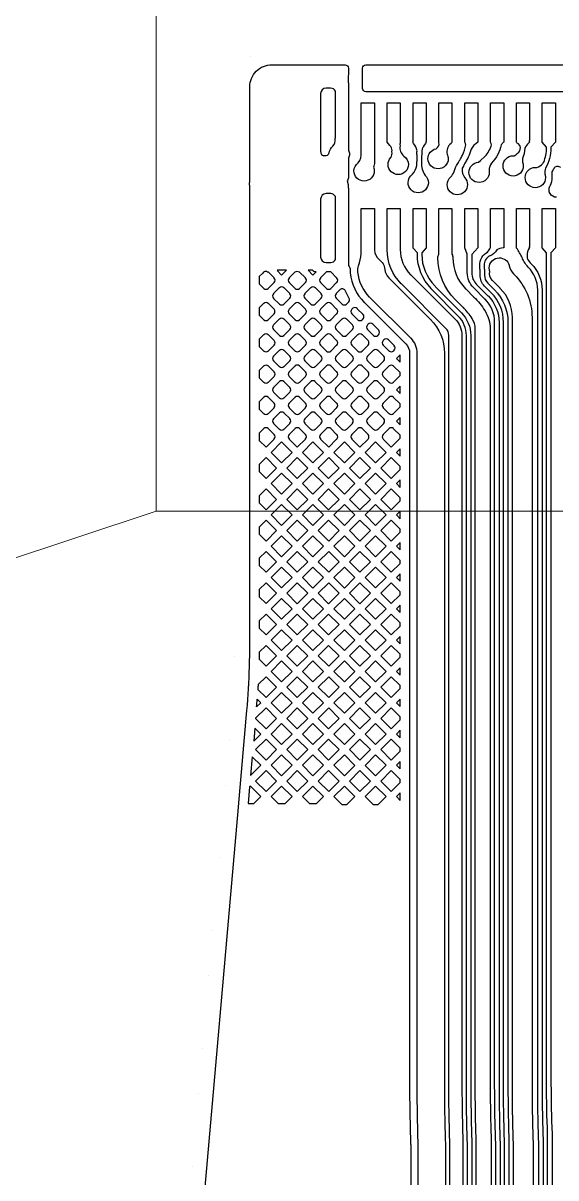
# Model space of a CAD drawing. Extents: x 3807 to 4077, y -466 to -276.
# Drawn here: x 3953.26 to 3960.48, y -320.64 to -304.98 of the extents above; entities that cross this region are included whole.
import ezdxf

# ---------------------------------------------------------------- set-up
doc = ezdxf.new("R2010")
doc.units = 0
doc.layers.add('gbr-dxf', color=7, linetype='Continuous')
doc.layers.add('gbr-outline-dxf', color=2, linetype='Continuous')
doc.layers.add('備註', color=1, linetype='Continuous', lineweight=9)
pattern_1 = [(0, (35.01403, -7.54149), (0, 0.06985), [0.0508, -0.01905]), (90, (35.01403, -7.54149), (-0.06985, 4e-18), [0.0508, -0.01905])]

msp = doc.modelspace()

# ---------------------------------------------------------------- hatches: boundary and pattern name
at = {"layer": '備註', "linetype": 'Continuous'}
h = msp.add_hatch(dxfattribs=at)
h.set_pattern_fill('ANGLE', color=4, scale=0.01, style=0)
h.set_pattern_definition(pattern_1)
h.paths.add_polyline_path([(3954.219, -409.179), (3954.219, -409.179), (3954.041, -409.179), (3954.041, -408.647), (3954.041, -408.646), (3954.142, -408.56), (3954.161, -408.463, -0.011884), (3954.162, -408.462, 0.047835), (3954.17, -408.372), (3954.17, -408.371), (3954.17, -407.389, -0.013493), (3954.17, -407.387, 0.16023), (3953.878, -406.499, -0.011743), (3953.877, -406.497, -0.160569), (3953.568, -405.558, -0.013355), (3953.568, -405.556), (3953.568, -396.039), (3953.568, -396.037, -0.198875), (3956.906, -387.979), (3956.906, -387.979), (3956.906, -387.979), (3956.906, -387.979), (3962.115, -382.77), (3962.115, -382.77), (3962.115, -382.77, 0.081468), (3964.124, -379.973, 0.107635), (3965.232, -374.891), (3965.231, -374.889), (3965.231, -371.493, -0.005329), (3965.231, -371.468, -0.01598), (3965.231, -371.466), (3965.231, -328.716, 0.02287), (3965.207, -328.198, -0.010413), (3965.207, -328.197, 0.017003), (3965.203, -328.164, -0.010657), (3965.203, -328.162, -0.003258), (3965.202, -328.155, -0.030586), (3965.2, -328.15, -0.043208), (3965.195, -328.098, -0.014798), (3965.195, -328.095, 0.022961), (3965.192, -328.051, -0.010581), (3965.192, -328.049, 0.133259), (3964.081, -325.291, -0.011775), (3964.08, -325.29, -0.163384), (3962.913, -321.814), (3962.913, -321.814), (3962.913, -312.404), (3962.913, -312.403, -0.129716), (3963.358, -310.719, -0.010688), (3963.358, -310.718, 0.009413), (3963.398, -310.645, -0.008282), (3963.398, -310.644, -0.077139), (3963.895, -309.965), (3963.895, -309.965), (3963.965, -309.895, -0.024653), (3963.968, -309.892, 0.19899), (3964.252, -309.207), (3964.252, -309.205), (3964.252, -308.182, -0.013626), (3964.252, -308.18, 0.15526), (3964.243, -308.154, -0.047374), (3964.239, -308.152, -0.192505), (3964.143, -308.028), (3964.141, -308.028), (3964.141, -307.495), (3964.319, -307.495), (3964.319, -308.028), (3964.315, -308.028, 0.020922), (3964.315, -308.051), (3964.315, -308.053, 0.077712), (3964.329, -308.137, -0.085172), (3964.33, -308.145, -0.063907), (3964.335, -308.177, -0.01602), (3964.335, -308.18), (3964.335, -309.207, -0.010618), (3964.335, -309.208, -0.197688), (3964.029, -309.948, -0.026109), (3964.026, -309.951), (3963.954, -310.023), (3963.953, -310.024, 0.077044), (3963.472, -310.681, -0.00837), (3963.472, -310.682, -0.009676), (3963.43, -310.76, -0.010876), (3963.429, -310.761, 0.129497), (3962.996, -312.402), (3962.996, -312.403), (3962.996, -321.814, 0.163308), (3964.146, -325.238, -0.011598), (3964.147, -325.24, -0.133268), (3965.274, -328.038, -0.010737), (3965.274, -328.04, -0.024929), (3965.278, -328.096, -0.015908), (3965.278, -328.099, 0.033744), (3965.281, -328.128, -0.058086), (3965.283, -328.138, 0.004537), (3965.284, -328.147, -0.010536), (3965.285, -328.149, -0.017065), (3965.29, -328.187, -0.011298), (3965.29, -328.189, -0.022937), (3965.314, -328.716), (3965.314, -328.716), (3965.314, -371.468, -0.015825), (3965.314, -371.471, 0.004854), (3965.314, -371.491), (3965.314, -371.493), (3965.314, -374.888), (3965.315, -374.889, -0.10765), (3964.2, -380.006, -0.014988), (3964.199, -380.009, -0.081493), (3962.173, -382.829), (3962.173, -382.829), (3962.173, -382.829), (3956.964, -388.038, 0.19891), (3953.651, -396.039), (3953.651, -396.04), (3953.651, -405.558, -0.01346), (3953.651, -405.56, 0.159945), (3953.943, -406.447, -0.011483), (3953.944, -406.448, -0.160175), (3954.253, -407.385, -0.013717), (3954.253, -407.387), (3954.253, -408.372, -0.010663), (3954.253, -408.374, -0.048065), (3954.243, -408.479, -0.012301), (3954.243, -408.481), (3954.223, -408.578, -0.008453), (3954.223, -408.579), (3954.219, -409.179)])
h = msp.add_hatch(dxfattribs=at)
h.set_pattern_fill('ANGLE', color=4, scale=0.01, style=0)
h.set_pattern_definition(pattern_1)
h.paths.add_polyline_path([(3964.558, -308.194), (3964.558, -309.207, -0.016305), (3964.558, -309.209, -0.198398), (3964.184, -310.109), (3964.184, -310.109), (3964.112, -310.181), (3964.112, -310.182, 0.077062), (3963.671, -310.784, -0.008577), (3963.671, -310.785, -0.009589), (3963.625, -310.869), (3963.624, -310.87, 0.129718), (3963.22, -312.403, -0.013487), (3963.22, -312.405), (3963.22, -321.814), (3963.219, -321.815, 0.163227), (3964.324, -325.103, -0.011714), (3964.325, -325.105, -0.133288), (3965.496, -328.012, -0.011579), (3965.497, -328.014, -0.022888), (3965.502, -328.086, -0.047003), (3965.503, -328.093, 0.014638), (3965.506, -328.113, -0.015724), (3965.506, -328.115, -0.01582), (3965.512, -328.165, -0.017779), (3965.513, -328.168, -0.022951), (3965.538, -328.716, -0.01598), (3965.538, -328.719), (3965.538, -371.463, -0.019686), (3965.538, -371.467, -0.017758), (3965.538, -371.469, 0.005313), (3965.538, -371.487, -0.018449), (3965.538, -371.49), (3965.538, -374.888), (3965.538, -374.889, -0.107714), (3964.402, -380.103, -0.014366), (3964.401, -380.105, -0.081576), (3962.332, -382.987), (3962.332, -382.987), (3962.332, -382.987), (3957.123, -388.196), (3957.122, -388.197, 0.198894), (3953.874, -396.039), (3953.874, -396.04), (3953.874, -405.558, -0.013447), (3953.874, -405.56, 0.159762), (3954.122, -406.314, -0.011483), (3954.123, -406.315, -0.160219), (3954.477, -407.385, -0.013731), (3954.477, -407.387), (3954.477, -408.541), (3954.569, -408.646), (3954.569, -408.647), (3954.569, -409.179), (3954.391, -409.179), (3954.391, -408.647), (3954.391, -408.646), (3954.394, -408.588), (3954.394, -407.389, -0.013465), (3954.394, -407.387, 0.16027), (3954.058, -406.366, -0.011743), (3954.056, -406.364, -0.160496), (3953.791, -405.558, -0.013355), (3953.791, -405.556), (3953.791, -396.039), (3953.791, -396.037, -0.198861), (3957.064, -388.138), (3957.064, -388.138), (3962.273, -382.929), (3962.273, -382.929), (3962.273, -382.928, 0.081551), (3964.326, -380.069, 0.107699), (3965.455, -374.891), (3965.455, -374.889), (3965.455, -371.488, -0.014064), (3965.455, -371.486, -0.003369), (3965.455, -371.474, -0.030125), (3965.455, -371.469), (3965.455, -328.716, -0.016022), (3965.455, -328.714, 0.022735), (3965.43, -328.178, -0.015857), (3965.43, -328.176, 0.017511), (3965.424, -328.126, -0.019536), (3965.423, -328.123, -0.009196), (3965.421, -328.108, -0.08322), (3965.419, -328.095, 0.024776), (3965.414, -328.025, -0.009807), (3965.414, -328.023, 0.133281), (3964.259, -325.156, -0.011696), (3964.258, -325.155, -0.163374), (3963.136, -321.814), (3963.137, -321.812), (3963.137, -312.403, -0.013556), (3963.137, -312.401, -0.12949), (3963.551, -310.83), (3963.552, -310.829, 0.009593), (3963.596, -310.747), (3963.597, -310.747, -0.077165), (3964.053, -310.123), (3964.053, -310.123), (3964.125, -310.05), (3964.126, -310.05, 0.1989), (3964.475, -309.207, -0.01598), (3964.475, -309.204), (3964.475, -308.194, -0.043357), (3964.477, -308.172, -0.11098), (3964.479, -308.16, 0.10686), (3964.493, -308.072, -0.135663), (3964.496, -308.058, 0.032048), (3964.494, -308.031), (3964.491, -308.028), (3964.491, -308.027), (3964.491, -307.495), (3964.669, -307.495), (3964.669, -308.027), (3964.669, -308.028), (3964.665, -308.031, -0.241105), (3964.591, -308.142, -0.020161), (3964.584, -308.15), (3964.584, -308.15), (3964.571, -308.162), (3964.571, -308.162, 0.199548), (3964.558, -308.194)])

# ---------------------------------------------------------------- linework, layer by layer
at = {"layer": 'gbr-dxf', "linetype": 'Continuous'}
for points in [[(3955.668, -321.431), (3956.177, -315.609, -0.005924), (3956.177, -315.607, -0.007564), (3956.177, -315.606), (3956.178, -315.604), (3956.178, -315.604), (3956.292, -314.3), (3956.292, -314.3, 0.014496), (3956.326, -313.71, -0.008828), (3956.326, -313.708, 0.007896), (3956.33, -313.444, -0.012941), (3956.33, -313.441), (3956.33, -308.267, -0.046569), (3956.331, -308.255, -0.032659), (3956.33, -308.249), (3956.33, -307.189, -0.049295), (3956.328, -307.162, -0.049295), (3956.33, -307.135), (3956.33, -305.846, -0.41422), (3956.63, -305.546), (3957.621, -305.546, -0.359853), (3957.666, -305.592), (3957.664, -305.784, -0.082666), (3957.669, -305.813), (3957.669, -306.065), (3957.669, -306.065), (3957.669, -306.598), (3957.669, -306.598), (3957.669, -306.704, -0.101326), (3957.68, -306.758, -0.101341), (3957.669, -306.812), (3957.669, -307.065, -0.167159), (3957.65, -307.119), (3957.661, -307.17, -0.020388), (3957.662, -307.178), (3957.662, -307.209, -0.100677), (3957.669, -307.243), (3957.669, -307.495), (3957.669, -307.495), (3957.669, -308.028), (3957.669, -308.028), (3957.669, -308.268, -0.16526), (3957.69, -308.33, -0.021582), (3957.69, -308.335), (3957.69, -308.338), (3957.69, -308.338, 0.024362), (3957.691, -308.366, -0.008034), (3957.691, -308.368, 0.172916), (3957.881, -308.768, -0.009641), (3957.883, -308.77), (3958.439, -309.326, -0.012796), (3958.442, -309.328, -0.198377), (3958.495, -309.456), (3958.495, -309.458), (3958.495, -315.621), (3958.495, -315.621), (3958.495, -315.654), (3958.495, -315.654), (3958.495, -319.362, 0.008756), (3958.509, -320.184), (3958.51, -320.185), (3958.51, -320.981, 0.006739)], [(3963.403, -305.912), (3957.9, -305.912, -0.359758), (3957.855, -305.867), (3957.858, -305.591, -0.353965), (3957.903, -305.546), (3965.604, -305.546, -0.35684)], [(3958.719, -306.596), (3958.719, -306.598), (3958.718, -306.598, -0.131668), (3958.71, -306.612, 0.153406), (3958.661, -306.716, -0.05128), (3958.661, -306.768, -0.09627), (3958.658, -306.78, -0.002626), (3958.656, -306.854, -0.119471), (3958.658, -306.869, 0.186678), (3958.707, -307.046, -0.203596), (3958.749, -307.145, -0.414225), (3958.611, -307.282, -0.414225), (3958.474, -307.145, -0.253905), (3958.536, -307.03, 0.13406), (3958.592, -306.911, -0.037688), (3958.594, -306.863, -0.079044), (3958.596, -306.853, 0.002645), (3958.598, -306.779, -0.066226), (3958.596, -306.771, -0.054117), (3958.596, -306.715, 0.153188), (3958.548, -306.612, -0.124866), (3958.541, -306.598), (3958.541, -306.598), (3958.541, -306.597, -0.103875), (3958.541, -306.583), (3958.541, -306.065), (3958.719, -306.065), (3958.719, -306.585)], [(3960.119, -306.591), (3960.119, -306.598), (3960.116, -306.598, -0.082784), (3960.11, -306.604, 0.135509), (3960.055, -306.684), (3960.052, -306.703, -0.018372), (3960.051, -306.713), (3960.045, -306.755, -0.107651), (3960.041, -306.766, 0.142576), (3960.026, -306.869, -0.089652), (3960.035, -306.917, -0.414225), (3959.898, -307.055, -0.414225), (3959.76, -306.917, -0.414225), (3959.898, -306.78, -0.022581), (3959.91, -306.78, 0.118262), (3959.99, -306.712), (3959.996, -306.67, 0.206748), (3959.954, -306.608, -0.135565), (3959.944, -306.598), (3959.941, -306.598), (3959.941, -306.065), (3960.119, -306.065), (3960.119, -306.575)], [(3960.485, -307.343, -0.565225), (3960.395, -307.193, 0.014646), (3960.402, -307.181, 0.120233), (3960.427, -307.076, 0.040286), (3960.424, -307.039, -0.05176), (3960.425, -307.006, -0.047953), (3960.428, -306.997, 0.0193), (3960.451, -306.951, -0.556737), (3960.537, -306.941, 0.219527)], [(3958.612, -320.976), (3958.612, -320.185, -0.008842), (3958.598, -319.359), (3958.598, -319.356), (3958.598, -309.457), (3958.598, -309.457, 0.199026), (3958.514, -309.255, -0.00564), (3958.512, -309.253), (3957.954, -308.695, -0.172759), (3957.794, -308.357, -0.11811), (3957.805, -308.272, 0.007966), (3957.841, -308.108), (3957.841, -308.028), (3957.841, -308.028), (3957.841, -307.495), (3958.019, -307.495), (3958.019, -308.028), (3958.019, -308.028), (3958.019, -308.061, 0.170447), (3958.081, -308.187, -0.219713), (3958.16, -308.32, 0.17277), (3958.214, -308.435), (3958.215, -308.435), (3958.775, -308.995, -0.006325), (3958.778, -308.998, -0.197324), (3958.966, -309.457), (3958.966, -319.359), (3958.966, -319.362, 0.008763), (3958.98, -320.168, -0.016287), (3958.981, -320.18), (3958.981, -320.981, -0.007491)], [(3959.041, -320.978), (3959.041, -320.178), (3959.041, -320.177, -0.008916), (3959.026, -319.359), (3959.026, -319.357), (3959.026, -309.218), (3959.026, -309.216, 0.195031), (3958.986, -309.121), (3958.986, -309.121), (3958.384, -308.518, -0.008497), (3958.382, -308.517, -0.197857), (3958.191, -308.053), (3958.191, -308.053), (3958.191, -308.028), (3958.191, -308.028), (3958.191, -307.495), (3958.369, -307.495), (3958.369, -308.028), (3958.369, -308.028), (3958.369, -308.053, 0.198917), (3958.509, -308.393, -0.008061), (3958.511, -308.394), (3959.112, -308.995), (3959.112, -308.995, -0.198379), (3959.204, -309.218), (3959.204, -309.22), (3959.204, -319.359), (3959.204, -319.361, 0.008852), (3959.218, -320.167, -0.019788), (3959.218, -320.174), (3959.218, -320.981, -0.009127)], [(3959.278, -320.98), (3959.278, -320.172), (3959.278, -320.172, -0.008922), (3959.264, -319.362), (3959.264, -319.362), (3959.264, -309.219), (3959.264, -309.218, 0.198756), (3959.154, -308.953), (3958.799, -308.598, -0.034813), (3958.796, -308.595, -0.095675), (3958.788, -308.579, -0.195364), (3958.6, -308.116), (3958.6, -308.115), (3958.6, -308.096), (3958.54, -308.028), (3958.541, -308.027), (3958.541, -307.495), (3958.719, -307.495), (3958.719, -308.027), (3958.719, -308.028), (3958.66, -308.096), (3958.66, -308.116), (3958.66, -308.117, 0.197799), (3958.836, -308.542, -0.161995), (3958.845, -308.559), (3959.196, -308.91), (3959.196, -308.91, -0.197984), (3959.324, -309.216, -0.012632), (3959.324, -309.218), (3959.324, -319.362, 0.008908), (3959.338, -320.168, -0.020527), (3959.338, -320.171), (3959.338, -320.98, 0.007025)], [(3959.398, -320.978), (3959.398, -320.17, -0.008949), (3959.384, -319.361), (3959.384, -319.359), (3959.384, -309.129), (3959.384, -309.129, 0.142574), (3959.343, -308.989, -0.010787), (3959.341, -308.985, 0.053456), (3959.223, -308.839), (3959.222, -308.838), (3959.113, -308.729, -0.007673), (3959.111, -308.728, -0.198918), (3958.878, -308.164, -0.12679), (3958.891, -308.115), (3958.891, -308.028), (3958.891, -308.028), (3958.891, -307.495), (3959.069, -307.495), (3959.069, -308.028), (3959.069, -308.028), (3959.069, -308.115, -0.127341), (3959.081, -308.164, 0.197859), (3959.253, -308.582, -0.006963), (3959.255, -308.584), (3959.366, -308.695), (3959.366, -308.695, -0.054683), (3959.514, -308.879, -0.01372), (3959.517, -308.884, -0.139748), (3959.587, -309.129), (3959.587, -319.357), (3959.587, -319.359, 0.008961), (3959.601, -320.161, -0.014976), (3959.601, -320.167), (3959.601, -320.98)], [(3959.661, -320.98), (3959.661, -320.163), (3959.661, -320.163, -0.00901), (3959.647, -319.359), (3959.647, -319.358), (3959.647, -309.039), (3959.647, -309.039, 0.197599), (3959.518, -308.725, -0.021431), (3959.516, -308.723), (3959.36, -308.567), (3959.36, -308.567, -0.198741), (3959.276, -308.365), (3959.276, -308.364), (3959.276, -308.113), (3959.241, -308.028), (3959.241, -308.027), (3959.241, -307.495), (3959.419, -307.495), (3959.419, -308.027), (3959.419, -308.028), (3959.336, -308.121), (3959.336, -308.365), (3959.336, -308.366, 0.197454), (3959.402, -308.525), (3959.556, -308.679, -0.021952), (3959.558, -308.68, -0.199017), (3959.707, -309.039), (3959.707, -319.359), (3959.707, -319.36, 0.009011), (3959.721, -320.162), (3959.721, -320.165), (3959.721, -320.979)], [(3959.781, -320.978), (3959.781, -320.162, -0.009016), (3959.767, -319.361, -0.0189), (3959.767, -319.359), (3959.767, -309.039, 0.198919), (3959.601, -308.638, -0.013632), (3959.6, -308.637), (3959.511, -308.548, -0.014818), (3959.51, -308.547, -0.197222), (3959.449, -308.398), (3959.449, -308.397), (3959.449, -308.334, -0.0189), (3959.449, -308.332), (3959.449, -308.327, -0.030828), (3959.447, -308.295), (3959.446, -308.271, -0.012512), (3959.446, -308.27, -0.299298), (3959.552, -308.085, 0.074829), (3959.591, -308.024), (3959.591, -307.495), (3959.769, -307.495), (3959.769, -308.027), (3959.769, -308.027), (3959.769, -308.027), (3959.769, -308.028), (3959.762, -308.028, 0.135503), (3959.676, -308.057, -0.145481), (3959.584, -308.136, -0.012806), (3959.583, -308.137, 0.309626), (3959.506, -308.267, -0.01323), (3959.506, -308.269), (3959.507, -308.292, -0.032146), (3959.507, -308.296, 0.03227), (3959.508, -308.322, -0.037966), (3959.508, -308.327), (3959.508, -308.33, -0.0189), (3959.509, -308.332), (3959.509, -308.398), (3959.509, -308.399, 0.197315), (3959.553, -308.506, -0.0138), (3959.554, -308.507), (3959.643, -308.596, -0.014353), (3959.644, -308.597, -0.198284), (3959.827, -309.039), (3959.827, -309.039), (3959.827, -319.357, -0.0189), (3959.827, -319.359, 0.009045), (3959.841, -320.16), (3959.841, -320.161), (3959.841, -320.98)], [(3960.244, -320.979), (3960.244, -320.153), (3960.244, -320.152, -0.009103), (3960.23, -319.361, -0.015872), (3960.23, -319.359), (3960.23, -308.601), (3960.23, -308.599, 0.197404), (3960.102, -308.29, -0.013448), (3960.101, -308.289, -0.065063), (3960.046, -308.218, -0.136863), (3960.038, -308.206, 0.00574), (3960.033, -308.192, -0.025322), (3960.019, -308.16, 0.055899), (3959.945, -308.033, -0.053499), (3959.942, -308.028), (3959.941, -308.028), (3959.941, -308.024, -0.144178), (3959.941, -308.008), (3959.941, -307.495), (3960.119, -307.495), (3960.119, -308.011)], [(3960.364, -320.977), (3960.364, -320.042, -0.009993), (3960.364, -320.042, -0.010631), (3960.35, -319.359, -0.015908), (3960.35, -319.358), (3960.35, -308.096), (3960.291, -308.028), (3960.291, -308.027), (3960.291, -307.495), (3960.469, -307.495), (3960.469, -308.027), (3960.469, -308.028), (3960.41, -308.096), (3960.41, -319.359, -0.015908), (3960.41, -319.361, 0.01057), (3960.424, -320.037, -0.02945), (3960.424, -320.04), (3960.424, -320.979, -0.015871)], [(3960.119, -308.022), (3960.119, -308.028), (3960.117, -308.028, -0.065863), (3960.113, -308.034, 0.213404), (3960.088, -308.133, -0.140795), (3960.086, -308.148, 0.071585), (3960.094, -308.181, 0.070909), (3960.142, -308.245, -0.013387), (3960.143, -308.246, -0.198919), (3960.29, -308.601), (3960.29, -308.602), (3960.29, -319.358, -0.015872), (3960.29, -319.359, 0.009138), (3960.304, -320.151), (3960.304, -320.154), (3960.304, -320.977, -0.015853)], [(3959.901, -320.979), (3959.901, -320.159, -0.009055), (3959.887, -319.359), (3959.887, -308.975), (3959.887, -308.973, 0.197765), (3959.722, -308.578), (3959.722, -308.577), (3959.616, -308.472, -0.259111), (3959.581, -308.347, -0.085635), (3959.573, -308.301, -0.414225), (3959.71, -308.164, -0.337033), (3959.843, -308.264, -0.073361), (3959.845, -308.271, 0.139441), (3959.902, -308.381), (3959.91, -308.389, -0.198834), (3960.153, -308.975), (3960.153, -308.978), (3960.153, -319.359), (3960.153, -319.359, 0.00909), (3960.168, -320.152, -0.014303), (3960.168, -320.16), (3960.168, -320.979, 0.007254)]]:
    msp.add_lwpolyline(points, format="xyb", dxfattribs=at)
for points in [[(3957.29, -306.723, -0.057038), (3957.291, -306.728, 0.362636), (3957.334, -306.78, -0.112902), (3957.346, -306.778, 0.337199), (3957.406, -306.742, -0.195581), (3957.455, -306.651, 0.215184), (3957.488, -306.55, -0.137134), (3957.491, -306.535), (3957.491, -306.065), (3957.491, -306.065), (3957.491, -305.904, 0.276923), (3957.425, -305.864), (3957.424, -305.864), (3957.364, -305.864, 0.4075), (3957.29, -305.938)], [(3957.741, -306.986, -0.239688), (3957.798, -306.875, 0.210088), (3957.839, -306.732, -0.142287), (3957.841, -306.716), (3957.841, -306.598), (3957.841, -306.598), (3957.841, -306.065), (3958.019, -306.065), (3958.019, -306.598), (3958.019, -306.598), (3958.019, -306.861, -0.010933), (3958.019, -306.865, -0.0697), (3958.008, -306.937, -0.089936), (3958.016, -306.986, -0.414225), (3957.879, -307.123, -0.414225)], [(3958.19, -306.598), (3958.191, -306.597), (3958.191, -306.065), (3958.369, -306.065), (3958.369, -306.597), (3958.369, -306.598), (3958.366, -306.611), (3958.366, -306.612, 0.034354), (3958.363, -306.629, -0.149308), (3958.365, -306.645, 0.289647), (3958.417, -306.784, -0.252575), (3958.479, -306.899, -0.414225), (3958.342, -307.036, -0.414225), (3958.204, -306.899, -0.185657), (3958.24, -306.806, 0.165768), (3958.256, -306.725, -0.133312), (3958.258, -306.71, 0.158498), (3958.228, -306.639)], [(3958.891, -306.598), (3958.891, -306.598), (3958.891, -306.065), (3959.069, -306.065), (3959.069, -306.598), (3959.068, -306.598), (3959.067, -306.598, -0.181055), (3959.057, -306.614, 0.296273), (3959.003, -306.759, -0.115754), (3959.018, -306.82, -0.414225), (3958.88, -306.957, -0.414225), (3958.743, -306.82, -0.355818), (3958.853, -306.685, 0.371868), (3958.892, -306.6, -0.018813), (3958.891, -306.598), (3958.891, -306.598)], [(3959.004, -307.172, -0.219636), (3959.052, -307.068, 0.076464), (3959.097, -306.995, -0.075968), (3959.148, -306.887), (3959.148, -306.887, 0.04138), (3959.163, -306.859, -0.011064), (3959.164, -306.858, -0.039464), (3959.184, -306.822, -0.011523), (3959.184, -306.821, 0.038669), (3959.21, -306.774), (3959.21, -306.774, 0.049582), (3959.257, -306.633, 0.053918), (3959.241, -306.598), (3959.241, -306.598), (3959.241, -306.065), (3959.419, -306.065), (3959.419, -306.598), (3959.418, -306.598, 0.139053), (3959.328, -306.691, -0.034999), (3959.29, -306.798, -0.014802), (3959.289, -306.799, -0.038646), (3959.259, -306.854), (3959.259, -306.855, 0.038406), (3959.244, -306.882), (3959.244, -306.882, -0.041745), (3959.224, -306.919, -0.010647), (3959.223, -306.92, 0.023414), (3959.207, -306.947, -0.063123), (3959.207, -306.954, 0.185429), (3959.242, -307.078, -0.190895), (3959.279, -307.172, -0.414225), (3959.141, -307.31, -0.414225)], [(3959.299, -307.006, -0.397572), (3959.428, -306.868), (3959.457, -306.846), (3959.514, -306.789), (3959.514, -306.789, 0.133675), (3959.605, -306.63, 0.048389), (3959.591, -306.598), (3959.591, -306.598), (3959.591, -306.065), (3959.769, -306.065), (3959.769, -306.598), (3959.768, -306.598, 0.057837), (3959.735, -306.632, -0.149747), (3959.604, -306.879), (3959.604, -306.879), (3959.604, -306.879, 0.148552), (3959.571, -306.981, -0.045457), (3959.574, -307.006, -0.414225), (3959.436, -307.143, -0.414225)], [(3960.06, -307.076, -0.414225), (3960.197, -306.938, -0.037456), (3960.218, -306.94, 0.109094), (3960.301, -306.886, 0.029872), (3960.31, -306.867), (3960.311, -306.866, 0.098438), (3960.35, -306.674, -0.01552), (3960.35, -306.672), (3960.35, -306.666), (3960.291, -306.598), (3960.291, -306.597), (3960.291, -306.065), (3960.469, -306.065), (3960.469, -306.597), (3960.469, -306.598), (3960.41, -306.666), (3960.41, -306.67, -0.015872), (3960.41, -306.672, -0.129715), (3960.336, -306.95, 0.099865), (3960.325, -307.025, -0.094259), (3960.335, -307.076, -0.414225), (3960.197, -307.213, -0.414225)], [(3957.29, -308.151, -0.016711), (3957.29, -308.153, 0.411845), (3957.365, -308.228), (3957.428, -308.228, 0.264542), (3957.491, -308.188), (3957.491, -308.028), (3957.491, -308.028), (3957.491, -307.495), (3957.491, -307.495), (3957.491, -307.334, 0.268576), (3957.427, -307.294), (3957.364, -307.294, 0.4075), (3957.29, -307.368)], [(3956.457, -308.517), (3956.518, -308.577, -0.052817), (3956.52, -308.578, 0.39114), (3956.58, -308.578, -0.055764), (3956.582, -308.577), (3956.659, -308.5, -0.05577), (3956.661, -308.498, 0.391096), (3956.661, -308.438, -0.058746), (3956.659, -308.435), (3956.584, -308.36, -0.050876), (3956.557, -308.351, 0.213266), (3956.516, -308.36), (3956.506, -308.37, -0.065985), (3956.505, -308.372), (3956.457, -308.419)], [(3956.829, -308.331), (3956.707, -308.331, -0.014693), (3956.701, -308.336), (3956.762, -308.397)], [(3956.864, -308.498, -0.058735), (3956.865, -308.5), (3956.942, -308.577, -0.052817), (3956.944, -308.578, 0.39114), (3957.004, -308.578, -0.055764), (3957.006, -308.577), (3957.083, -308.5, -0.05577), (3957.085, -308.498, 0.391196), (3957.085, -308.438, -0.058735), (3957.083, -308.435), (3957.005, -308.357, -0.068708), (3956.968, -308.35, 0.131604), (3956.942, -308.359), (3956.865, -308.436, -0.055973), (3956.864, -308.438, 0.391162)], [(3957.228, -308.355, -0.237488), (3957.177, -308.331), (3957.12, -308.331), (3957.186, -308.397)], [(3957.288, -308.498, -0.049652), (3957.289, -308.5), (3957.366, -308.577, -0.05598), (3957.368, -308.578, 0.39114), (3957.429, -308.578, -0.055384), (3957.431, -308.577), (3957.507, -308.5, -0.05561), (3957.509, -308.498, 0.391196), (3957.509, -308.438, -0.055883), (3957.507, -308.436), (3957.427, -308.355), (3957.37, -308.355), (3957.289, -308.436, -0.055973), (3957.288, -308.438, 0.391162)], [(3956.652, -308.71, -0.061597), (3956.653, -308.713), (3956.73, -308.789, -0.052817), (3956.732, -308.791, 0.39114), (3956.792, -308.791, -0.055764), (3956.794, -308.789), (3956.871, -308.712, -0.05577), (3956.873, -308.71, 0.391196), (3956.873, -308.65, -0.058735), (3956.871, -308.648), (3956.794, -308.571, -0.05598), (3956.792, -308.569, 0.391218), (3956.732, -308.569, -0.056153), (3956.73, -308.571), (3956.653, -308.648, -0.055973), (3956.652, -308.65, 0.391162)], [(3957.076, -308.71, -0.052964), (3957.077, -308.712), (3957.154, -308.789, -0.05598), (3957.156, -308.791, 0.39114), (3957.217, -308.791, -0.055384), (3957.219, -308.789), (3957.295, -308.712, -0.05561), (3957.297, -308.71, 0.391196), (3957.297, -308.65, -0.055883), (3957.295, -308.648), (3957.219, -308.571, -0.064446), (3957.217, -308.57, 0.391218), (3957.156, -308.57, -0.056153), (3957.154, -308.571), (3957.077, -308.648, -0.055973), (3957.076, -308.65, 0.391162)], [(3957.5, -308.65, 0.39112), (3957.5, -308.71, -0.055883), (3957.502, -308.712), (3957.579, -308.789, -0.046275), (3957.58, -308.791, 0.39114), (3957.641, -308.791, -0.056153), (3957.643, -308.789), (3957.673, -308.759, 0.267547), (3957.678, -308.714, -0.03844), (3957.623, -308.607, 0.454777), (3957.555, -308.594), (3957.502, -308.648, -0.056151)], [(3956.457, -308.941), (3956.517, -309.001, -0.064457), (3956.52, -309.003, 0.39114), (3956.58, -309.003, -0.055822), (3956.582, -309.001), (3956.659, -308.924, -0.05577), (3956.66, -308.922, 0.391196), (3956.66, -308.862, -0.058735), (3956.659, -308.86), (3956.582, -308.783, -0.05598), (3956.58, -308.782, 0.391218), (3956.52, -308.782, -0.056094), (3956.518, -308.783), (3956.457, -308.843)], [(3956.864, -308.922, -0.061597), (3956.865, -308.925), (3956.942, -309.001, -0.052817), (3956.944, -309.003, 0.39114), (3957.005, -309.003, -0.055384), (3957.007, -309.001), (3957.083, -308.925, -0.05561), (3957.085, -308.923, 0.391196), (3957.085, -308.862, -0.058735), (3957.083, -308.86), (3957.007, -308.783, -0.05598), (3957.005, -308.782, 0.391218), (3956.944, -308.782, -0.056153), (3956.942, -308.783), (3956.865, -308.86, -0.055973), (3956.864, -308.862, 0.391162)], [(3957.288, -308.922, -0.058735), (3957.29, -308.925), (3957.366, -309.001, -0.049696), (3957.368, -309.003, 0.39114), (3957.429, -309.003, -0.056153), (3957.431, -309.001), (3957.507, -308.925, -0.055973), (3957.509, -308.923, 0.391196), (3957.509, -308.862, -0.061597), (3957.507, -308.86), (3957.431, -308.783, -0.058958), (3957.429, -308.782, 0.391218), (3957.368, -308.782, -0.056366), (3957.366, -308.783), (3957.29, -308.86, -0.056366), (3957.288, -308.862, 0.391162)], [(3957.712, -308.922, -0.052634), (3957.714, -308.924), (3957.79, -309.001, -0.055653), (3957.792, -309.003, 0.390462), (3957.853, -309.003, -0.055164), (3957.855, -309.001), (3957.863, -308.994, -0.055625), (3957.864, -308.992, 0.390652), (3957.864, -308.931, -0.059049), (3957.863, -308.929), (3957.791, -308.858, -0.009711), (3957.79, -308.856, -0.003611), (3957.783, -308.849, 0.355087), (3957.725, -308.848), (3957.714, -308.86, -0.05598), (3957.712, -308.862, 0.39097)], [(3956.652, -309.135, -0.064404), (3956.653, -309.137), (3956.73, -309.213, -0.056271), (3956.732, -309.215, 0.39114), (3956.792, -309.215, -0.055384), (3956.794, -309.213), (3956.871, -309.137, -0.05561), (3956.873, -309.135, 0.391196), (3956.873, -309.074, -0.055883), (3956.871, -309.072), (3956.794, -308.995, -0.052817), (3956.792, -308.994, 0.391218), (3956.732, -308.994, -0.056153), (3956.73, -308.995), (3956.653, -309.072, -0.056002), (3956.652, -309.074, 0.391162)], [(3957.076, -309.135, -0.055645), (3957.077, -309.137), (3957.154, -309.213, -0.058919), (3957.156, -309.215, 0.390932), (3957.217, -309.215, -0.0561), (3957.219, -309.213), (3957.295, -309.137, -0.05598), (3957.297, -309.135, 0.390908), (3957.297, -309.074, -0.052775), (3957.296, -309.072), (3957.219, -308.995, -0.061461), (3957.217, -308.994, 0.39083), (3957.156, -308.994, -0.056366), (3957.154, -308.995), (3957.077, -309.072, -0.056366), (3957.076, -309.074, 0.390821)], [(3957.5, -309.135, -0.058612), (3957.502, -309.137), (3957.579, -309.214, -0.049387), (3957.58, -309.215, 0.390809), (3957.641, -309.215, -0.055384), (3957.643, -309.213), (3957.72, -309.137, -0.05561), (3957.721, -309.135, 0.390799), (3957.721, -309.074, -0.061352), (3957.72, -309.072), (3957.643, -308.995, -0.05847), (3957.641, -308.994, 0.390956), (3957.58, -308.994, -0.055883), (3957.578, -308.995), (3957.502, -309.072, -0.05598), (3957.5, -309.074, 0.39097)], [(3957.924, -309.074, 0.39079), (3957.924, -309.135, -0.055883), (3957.926, -309.137), (3958.003, -309.214, -0.046275), (3958.004, -309.215, 0.39114), (3958.065, -309.215, -0.055384), (3958.067, -309.213), (3958.075, -309.206, -0.05561), (3958.076, -309.204, 0.390799), (3958.076, -309.143, -0.055661), (3958.075, -309.141), (3957.998, -309.064, -0.052917), (3957.996, -309.063, 0.390782), (3957.935, -309.063, -0.05642), (3957.933, -309.064), (3957.926, -309.072, -0.05604)], [(3956.457, -309.365), (3956.518, -309.426, -0.046695), (3956.52, -309.427, 0.390799), (3956.58, -309.427, -0.055333), (3956.582, -309.426), (3956.659, -309.349, -0.055526), (3956.661, -309.347, 0.390932), (3956.661, -309.286, -0.049902), (3956.659, -309.284), (3956.582, -309.207, -0.046275), (3956.58, -309.206, 0.390997), (3956.52, -309.206, -0.055971), (3956.518, -309.207), (3956.457, -309.268)], [(3956.864, -309.347, -0.059211), (3956.865, -309.349), (3956.942, -309.425, -0.061778), (3956.944, -309.427, 0.390799), (3957.004, -309.427, -0.055558), (3957.006, -309.426), (3957.083, -309.349, -0.055902), (3957.085, -309.347, 0.390721), (3957.085, -309.286, -0.04966), (3957.084, -309.284), (3957.007, -309.207, -0.058741), (3957.005, -309.206, 0.39083), (3956.944, -309.206, -0.056366), (3956.942, -309.207), (3956.865, -309.284, -0.056366), (3956.864, -309.286, 0.391162)], [(3957.288, -309.347, -0.061597), (3957.29, -309.349), (3957.366, -309.426, -0.052817), (3957.368, -309.427, 0.39114), (3957.429, -309.427, -0.055384), (3957.431, -309.425), (3957.507, -309.349, -0.05561), (3957.509, -309.347, 0.391196), (3957.509, -309.286, -0.058735), (3957.507, -309.284), (3957.431, -309.207, -0.05598), (3957.429, -309.206, 0.391218), (3957.368, -309.206, -0.056153), (3957.366, -309.207), (3957.29, -309.284, -0.055973), (3957.288, -309.286, 0.391162)], [(3957.712, -309.347, -0.049652), (3957.713, -309.348), (3957.79, -309.425, -0.052817), (3957.792, -309.427, 0.39114), (3957.853, -309.427, -0.055384), (3957.855, -309.425), (3957.932, -309.349, -0.05561), (3957.933, -309.347, 0.391196), (3957.933, -309.286, -0.058735), (3957.932, -309.284), (3957.855, -309.207, -0.05598), (3957.853, -309.206, 0.391218), (3957.792, -309.206, -0.056366), (3957.79, -309.207), (3957.714, -309.284, -0.056366), (3957.712, -309.286, 0.391162)], [(3958.136, -309.286, 0.39079), (3958.136, -309.347, -0.052964), (3958.138, -309.349), (3958.215, -309.425, -0.05598), (3958.217, -309.427, 0.39114), (3958.277, -309.427, -0.055384), (3958.279, -309.425), (3958.287, -309.418, -0.05561), (3958.288, -309.416, 0.390799), (3958.288, -309.355, -0.058188), (3958.287, -309.353), (3958.21, -309.276, -0.055515), (3958.208, -309.275, 0.390782), (3958.147, -309.275, -0.05642), (3958.145, -309.276), (3958.138, -309.284, -0.05604)], [(3956.652, -309.498, 0.39083), (3956.652, -309.559, -0.05325), (3956.653, -309.561), (3956.73, -309.638, -0.05637), (3956.732, -309.639, 0.39114), (3956.792, -309.639, -0.055764), (3956.794, -309.638), (3956.871, -309.561, -0.05577), (3956.873, -309.559, 0.390908), (3956.873, -309.498, -0.055738), (3956.871, -309.496), (3956.794, -309.419, -0.052625), (3956.792, -309.418, 0.390644), (3956.732, -309.418, -0.056169), (3956.73, -309.42), (3956.653, -309.496, -0.056141)], [(3957.076, -309.498, 0.390956), (3957.076, -309.559, -0.058973), (3957.077, -309.561), (3957.154, -309.637, -0.061723), (3957.156, -309.639, 0.390908), (3957.217, -309.639, -0.055358), (3957.219, -309.638), (3957.296, -309.561, -0.055098), (3957.297, -309.559, 0.390809), (3957.297, -309.498, -0.049652), (3957.296, -309.496), (3957.219, -309.42, -0.058958), (3957.217, -309.418, 0.390821), (3957.156, -309.418, -0.055916), (3957.154, -309.419), (3957.077, -309.496, -0.055909)], [(3957.5, -309.559, -0.061597), (3957.502, -309.561), (3957.578, -309.638, -0.052817), (3957.58, -309.639, 0.39114), (3957.641, -309.639, -0.055384), (3957.643, -309.638), (3957.72, -309.561, -0.05561), (3957.721, -309.559, 0.391196), (3957.721, -309.498, -0.058735), (3957.72, -309.496), (3957.643, -309.419, -0.05598), (3957.641, -309.418, 0.391218), (3957.58, -309.418, -0.056366), (3957.578, -309.419), (3957.502, -309.496, -0.056366), (3957.5, -309.498, 0.391162)], [(3957.924, -309.559, -0.049652), (3957.926, -309.561), (3958.003, -309.638, -0.052817), (3958.004, -309.639, 0.39114), (3958.065, -309.639, -0.055384), (3958.067, -309.638), (3958.144, -309.561, -0.05561), (3958.145, -309.559, 0.391196), (3958.145, -309.498, -0.058735), (3958.144, -309.496), (3958.067, -309.419, -0.05598), (3958.065, -309.418, 0.391218), (3958.005, -309.418, -0.056366), (3958.002, -309.419), (3957.926, -309.496, -0.056366), (3957.924, -309.498, 0.391162)], [(3956.457, -309.789), (3956.518, -309.85, -0.05324), (3956.52, -309.851, 0.390951), (3956.58, -309.851, -0.05566), (3956.582, -309.85), (3956.659, -309.773, -0.055598), (3956.661, -309.771, 0.391196), (3956.661, -309.71, -0.058645), (3956.659, -309.708), (3956.582, -309.632, -0.05577), (3956.58, -309.63, 0.390997), (3956.52, -309.63, -0.056281), (3956.518, -309.632), (3956.457, -309.692)], [(3956.864, -309.771, -0.046326), (3956.865, -309.773), (3956.942, -309.85, -0.049765), (3956.944, -309.851, 0.390582), (3957.004, -309.851, -0.055464), (3957.006, -309.85), (3957.083, -309.773, -0.055098), (3957.085, -309.771, 0.390582), (3957.085, -309.71, -0.04964), (3957.083, -309.709), (3957.006, -309.631, -0.046043), (3957.005, -309.63, 0.390534), (3956.944, -309.63, -0.056086), (3956.942, -309.632), (3956.865, -309.708, -0.056296), (3956.864, -309.71, 0.390746)], [(3957.288, -309.71, 0.390956), (3957.288, -309.771, -0.064404), (3957.29, -309.773), (3957.366, -309.85, -0.055973), (3957.368, -309.851, 0.390908), (3957.429, -309.851, -0.055358), (3957.431, -309.85), (3957.508, -309.773, -0.055098), (3957.509, -309.771, 0.390809), (3957.509, -309.71, -0.055883), (3957.507, -309.708), (3957.431, -309.631, -0.052817), (3957.429, -309.63, 0.390821), (3957.368, -309.63, -0.056128), (3957.366, -309.632), (3957.289, -309.708, -0.05608)], [(3957.712, -309.771, -0.052964), (3957.714, -309.773), (3957.79, -309.85, -0.05598), (3957.792, -309.851, 0.39114), (3957.853, -309.851, -0.055384), (3957.855, -309.85), (3957.932, -309.773, -0.05561), (3957.933, -309.771, 0.391196), (3957.933, -309.71, -0.055883), (3957.932, -309.708), (3957.855, -309.631, -0.052817), (3957.853, -309.63, 0.391218), (3957.792, -309.63, -0.056366), (3957.79, -309.632), (3957.714, -309.708, -0.056366), (3957.712, -309.71, 0.391162)], [(3958.136, -309.771, -0.052964), (3958.138, -309.773), (3958.215, -309.85, -0.05598), (3958.217, -309.851, 0.39114), (3958.277, -309.851, -0.055764), (3958.279, -309.85), (3958.368, -309.761), (3958.368, -309.72), (3958.279, -309.632, -0.064446), (3958.277, -309.63, 0.391218), (3958.217, -309.63, -0.056366), (3958.214, -309.632), (3958.138, -309.708, -0.056366), (3958.136, -309.71, 0.391162)], [(3956.652, -309.922, 0.390956), (3956.652, -309.983, -0.059211), (3956.653, -309.985), (3956.73, -310.062, -0.050033), (3956.732, -310.063, 0.39114), (3956.792, -310.063, -0.055384), (3956.794, -310.062), (3956.871, -309.985, -0.05561), (3956.873, -309.983, 0.390908), (3956.873, -309.923, -0.061324), (3956.871, -309.92), (3956.795, -309.844, -0.058317), (3956.792, -309.842, 0.390534), (3956.732, -309.842, -0.056086), (3956.73, -309.844), (3956.653, -309.92, -0.055902)], [(3957.076, -309.923, 0.390956), (3957.076, -309.983, -0.046496), (3957.077, -309.985), (3957.154, -310.062, -0.049892), (3957.156, -310.063, 0.390908), (3957.217, -310.063, -0.055358), (3957.219, -310.062), (3957.295, -309.985, -0.055098), (3957.297, -309.983, 0.390809), (3957.297, -309.922, -0.049652), (3957.295, -309.921), (3957.218, -309.844, -0.046275), (3957.217, -309.842, 0.390821), (3957.156, -309.842, -0.056128), (3957.154, -309.844), (3957.077, -309.921, -0.05608)], [(3957.5, -309.983, -0.064216), (3957.502, -309.985), (3957.578, -310.062, -0.05598), (3957.58, -310.063, 0.39114), (3957.641, -310.063, -0.055384), (3957.643, -310.062), (3957.72, -309.985, -0.05561), (3957.721, -309.983, 0.391196), (3957.721, -309.922, -0.055883), (3957.72, -309.92), (3957.643, -309.844, -0.052817), (3957.641, -309.842, 0.391218), (3957.58, -309.842, -0.056366), (3957.578, -309.844), (3957.502, -309.92, -0.056366), (3957.5, -309.922, 0.391162)], [(3957.924, -309.983, -0.052964), (3957.926, -309.985), (3958.003, -310.062, -0.05598), (3958.005, -310.063, 0.39114), (3958.065, -310.063, -0.055764), (3958.067, -310.062), (3958.144, -309.985, -0.05577), (3958.145, -309.983, 0.391196), (3958.145, -309.922, -0.055883), (3958.144, -309.92), (3958.067, -309.844, -0.052817), (3958.065, -309.842, 0.391218), (3958.005, -309.842, -0.056366), (3958.002, -309.844), (3957.926, -309.92, -0.056366), (3957.924, -309.922, 0.391162)], [(3956.457, -310.214), (3956.518, -310.274, -0.05901), (3956.52, -310.275, 0.39114), (3956.58, -310.275, -0.055384), (3956.582, -310.274), (3956.659, -310.197, -0.05561), (3956.66, -310.195, 0.391196), (3956.66, -310.135, -0.061318), (3956.659, -310.132), (3956.582, -310.056, -0.058513), (3956.58, -310.054, 0.391218), (3956.52, -310.054, -0.056366), (3956.518, -310.056), (3956.457, -310.116)], [(3956.864, -310.195, -0.05325), (3956.865, -310.197), (3956.942, -310.274, -0.05637), (3956.944, -310.275, 0.39114), (3957.005, -310.275, -0.055384), (3957.007, -310.274), (3957.083, -310.197, -0.05561), (3957.085, -310.195, 0.391196), (3957.085, -310.135, -0.055883), (3957.083, -310.133), (3957.007, -310.056, -0.064446), (3957.004, -310.054, 0.391218), (3956.944, -310.054, -0.056366), (3956.942, -310.056), (3956.865, -310.133, -0.056366), (3956.864, -310.135, 0.391162)], [(3957.288, -310.195, -0.056153), (3957.289, -310.197), (3957.366, -310.274, -0.046601), (3957.368, -310.275, 0.39114), (3957.429, -310.275, -0.05566), (3957.431, -310.274), (3957.507, -310.197, -0.055598), (3957.509, -310.195, 0.391196), (3957.509, -310.135, -0.052945), (3957.507, -310.133), (3957.43, -310.056, -0.049892), (3957.429, -310.054, 0.391218), (3957.368, -310.054, -0.056631), (3957.366, -310.056), (3957.289, -310.133, -0.056364), (3957.288, -310.135, 0.391162)], [(3957.712, -310.195, -0.064216), (3957.714, -310.197), (3957.79, -310.274, -0.05598), (3957.792, -310.276, 0.39114), (3957.853, -310.276, -0.055764), (3957.855, -310.274), (3957.932, -310.197, -0.05577), (3957.933, -310.195, 0.391196), (3957.933, -310.135, -0.055883), (3957.932, -310.133), (3957.855, -310.056, -0.052817), (3957.853, -310.054, 0.391218), (3957.792, -310.054, -0.056366), (3957.79, -310.056), (3957.714, -310.133, -0.056366), (3957.712, -310.135, 0.391162)], [(3958.137, -310.195, -0.058735), (3958.138, -310.197), (3958.214, -310.274, -0.061669), (3958.217, -310.275, 0.39114), (3958.277, -310.275, -0.055764), (3958.279, -310.274), (3958.368, -310.185), (3958.368, -310.144), (3958.279, -310.056, -0.058958), (3958.277, -310.054, 0.391218), (3958.217, -310.054, -0.056153), (3958.215, -310.056), (3958.138, -310.133, -0.055973), (3958.137, -310.135, 0.391162)], [(3956.652, -310.407, -0.059211), (3956.653, -310.409), (3956.73, -310.486, -0.061778), (3956.732, -310.487, 0.39114), (3956.792, -310.487, -0.055384), (3956.794, -310.486), (3956.871, -310.409, -0.05561), (3956.873, -310.407, 0.391196), (3956.873, -310.347, -0.061318), (3956.871, -310.344), (3956.795, -310.268, -0.058513), (3956.792, -310.266, 0.391218), (3956.732, -310.266, -0.056366), (3956.73, -310.268), (3956.653, -310.345, -0.056366), (3956.652, -310.347, 0.391162)], [(3957.076, -310.407, -0.05325), (3957.077, -310.409), (3957.154, -310.486, -0.05637), (3957.156, -310.487, 0.39114), (3957.217, -310.487, -0.055384), (3957.219, -310.486), (3957.295, -310.409, -0.05561), (3957.297, -310.407, 0.391196), (3957.297, -310.347, -0.055883), (3957.295, -310.345), (3957.219, -310.268, -0.064446), (3957.217, -310.267, 0.391218), (3957.156, -310.267, -0.056366), (3957.154, -310.268), (3957.077, -310.345, -0.056366), (3957.076, -310.347, 0.391162)], [(3957.5, -310.347, 0.39083), (3957.5, -310.407, -0.055883), (3957.501, -310.409), (3957.579, -310.486, -0.046275), (3957.58, -310.488, 0.390799), (3957.641, -310.488, -0.055558), (3957.643, -310.486), (3957.72, -310.409, -0.055909), (3957.721, -310.407, 0.390932), (3957.721, -310.347, -0.053228), (3957.72, -310.345), (3957.643, -310.268, -0.049892), (3957.641, -310.266, 0.39097), (3957.58, -310.266, -0.056056), (3957.578, -310.268), (3957.501, -310.345, -0.056141)], [(3957.924, -310.407, -0.055464), (3957.926, -310.409), (3958.002, -310.486, -0.058435), (3958.004, -310.488, 0.390582), (3958.065, -310.488, -0.055686), (3958.067, -310.486), (3958.144, -310.409, -0.055479), (3958.145, -310.407, 0.390809), (3958.145, -310.347, -0.052964), (3958.144, -310.345), (3958.067, -310.268, -0.049696), (3958.065, -310.266, 0.391218), (3958.005, -310.266, -0.056153), (3958.003, -310.268), (3957.926, -310.345, -0.055973), (3957.924, -310.347, 0.39097)], [(3956.457, -310.638), (3956.55, -310.73), (3956.659, -310.621, -0.055526), (3956.661, -310.619, 0.390932), (3956.661, -310.559, -0.049896), (3956.659, -310.557), (3956.582, -310.48, -0.058719), (3956.58, -310.479, 0.390997), (3956.52, -310.479, -0.056281), (3956.518, -310.48), (3956.457, -310.54)], [(3956.864, -310.619, -0.052775), (3956.865, -310.621), (3956.974, -310.73), (3957.083, -310.621, -0.055098), (3957.085, -310.619, 0.390809), (3957.085, -310.559, -0.05566), (3957.083, -310.557), (3957.006, -310.48, -0.052506), (3957.005, -310.479, 0.391218), (3956.944, -310.479, -0.056366), (3956.942, -310.48), (3956.865, -310.557, -0.056366), (3956.864, -310.559, 0.39097)], [(3957.288, -310.559, 0.39083), (3957.288, -310.619, -0.0561), (3957.289, -310.621), (3957.399, -310.73), (3957.507, -310.622, -0.055909), (3957.509, -310.62, 0.390932), (3957.509, -310.559, -0.064774), (3957.507, -310.557), (3957.431, -310.48, -0.061723), (3957.429, -310.479, 0.39097), (3957.368, -310.479, -0.056056), (3957.366, -310.48), (3957.289, -310.557, -0.056141)], [(3957.712, -310.559, 0.39083), (3957.712, -310.619, -0.055883), (3957.714, -310.621), (3957.823, -310.73), (3957.932, -310.622, -0.05577), (3957.933, -310.62, 0.390908), (3957.933, -310.559, -0.052924), (3957.932, -310.557), (3957.855, -310.48, -0.049641), (3957.853, -310.479, 0.390644), (3957.792, -310.479, -0.055957), (3957.79, -310.48), (3957.714, -310.557, -0.055746)], [(3958.136, -310.559, 0.390956), (3958.136, -310.62, -0.055764), (3958.138, -310.622), (3958.247, -310.731), (3958.368, -310.61), (3958.368, -310.569), (3958.279, -310.48, -0.049696), (3958.277, -310.479, 0.390821), (3958.217, -310.478, -0.055916), (3958.215, -310.48), (3958.138, -310.557, -0.055909)], [(3956.456, -313.606), (3956.55, -313.7), (3956.691, -313.559), (3956.55, -313.417), (3956.457, -313.51, -0.002837)], [(3956.44, -314.014), (3956.55, -314.124), (3956.691, -313.983), (3956.55, -313.842), (3956.443, -313.948, -0.001638)]]:
    msp.add_lwpolyline(points, format="xyb", close=True, dxfattribs=at)
at = {"layer": 'gbr-dxf'}
for points in [[(3958.719, -306.596, 0.082431), (3958.719, -306.585, 12.131326)], [(3960.119, -306.591, 0.145808), (3960.119, -306.575, 6.85832)], [(3960.119, -308.022, 0.102288), (3960.119, -308.011, 9.776289)], [(3956.423, -314.251, 0.002528), (3956.431, -314.147, 395.635646)]]:
    msp.add_lwpolyline(points, format="xyb", dxfattribs=at)
for points in [[(3958.368, -309.579), (3958.368, -309.478), (3958.318, -309.528)], [(3958.368, -310.003), (3958.368, -309.903), (3958.318, -309.953)], [(3958.368, -310.427), (3958.368, -310.327), (3958.318, -310.377)], [(3958.368, -310.852), (3958.368, -310.751), (3958.318, -310.801)], [(3958.368, -311.276), (3958.368, -311.175), (3958.318, -311.225)], [(3958.368, -311.7), (3958.368, -311.6), (3958.318, -311.65)], [(3958.368, -312.124), (3958.368, -312.024), (3958.318, -312.074)], [(3958.368, -312.548), (3958.368, -312.448), (3958.318, -312.498)], [(3958.368, -312.972), (3958.368, -312.872), (3958.318, -312.922)], [(3958.368, -313.397), (3958.368, -313.296), (3958.318, -313.347)], [(3958.368, -313.821), (3958.368, -313.721), (3958.318, -313.771)], [(3958.368, -314.245), (3958.368, -314.145), (3958.318, -314.195)], [(3958.368, -314.669), (3958.368, -314.569), (3958.318, -314.619)], [(3958.368, -315.093), (3958.368, -314.993), (3958.318, -315.043)], [(3958.368, -315.518), (3958.368, -315.418), (3958.318, -315.468)]]:
    msp.add_lwpolyline(points, close=True, dxfattribs=at)
at = {"layer": 'gbr-dxf', "linetype": 'Continuous'}
for points in [[(3956.621, -310.801), (3956.762, -310.943), (3956.903, -310.801), (3956.762, -310.66)], [(3957.045, -310.801), (3957.186, -310.943), (3957.328, -310.801), (3957.186, -310.66)], [(3957.469, -310.801), (3957.611, -310.943), (3957.752, -310.801), (3957.611, -310.66)], [(3957.893, -310.801), (3958.035, -310.943), (3958.176, -310.801), (3958.035, -310.66)], [(3956.457, -311.062), (3956.55, -311.155), (3956.691, -311.013), (3956.55, -310.872), (3956.457, -310.965)], [(3956.833, -311.013), (3956.974, -311.155), (3957.116, -311.013), (3956.974, -310.872)], [(3957.257, -311.013), (3957.398, -311.155), (3957.54, -311.013), (3957.399, -310.872)], [(3957.681, -311.013), (3957.823, -311.155), (3957.964, -311.013), (3957.823, -310.872)], [(3958.106, -311.013), (3958.247, -311.155), (3958.368, -311.034), (3958.368, -310.993), (3958.247, -310.872)], [(3956.621, -311.225), (3956.762, -311.367), (3956.904, -311.225), (3956.762, -311.084)], [(3957.045, -311.225), (3957.186, -311.367), (3957.328, -311.225), (3957.186, -311.084)], [(3957.469, -311.225), (3957.611, -311.367), (3957.752, -311.225), (3957.611, -311.084)], [(3957.893, -311.225), (3958.035, -311.367), (3958.176, -311.225), (3958.035, -311.084)], [(3956.457, -311.486), (3956.55, -311.579), (3956.692, -311.438), (3956.55, -311.296), (3956.457, -311.389)], [(3956.833, -311.438), (3956.974, -311.579), (3957.116, -311.438), (3956.974, -311.296)], [(3957.257, -311.438), (3957.398, -311.579), (3957.54, -311.438), (3957.398, -311.296)], [(3957.681, -311.438), (3957.823, -311.579), (3957.964, -311.438), (3957.823, -311.296)], [(3958.106, -311.438), (3958.247, -311.579), (3958.368, -311.458), (3958.368, -311.417), (3958.247, -311.296)], [(3956.621, -311.65), (3956.762, -311.791), (3956.904, -311.65), (3956.762, -311.508)], [(3957.045, -311.65), (3957.186, -311.791), (3957.328, -311.65), (3957.186, -311.508)], [(3957.469, -311.65), (3957.611, -311.791), (3957.752, -311.65), (3957.611, -311.508)], [(3957.893, -311.65), (3958.035, -311.791), (3958.176, -311.65), (3958.035, -311.508)], [(3956.457, -311.911), (3956.55, -312.003), (3956.691, -311.862), (3956.55, -311.721), (3956.457, -311.813)], [(3956.833, -311.862), (3956.974, -312.003), (3957.116, -311.862), (3956.974, -311.72)], [(3957.257, -311.862), (3957.399, -312.003), (3957.54, -311.862), (3957.398, -311.72)], [(3957.681, -311.862), (3957.823, -312.003), (3957.964, -311.862), (3957.823, -311.72)], [(3958.106, -311.862), (3958.247, -312.003), (3958.368, -311.882), (3958.368, -311.841), (3958.247, -311.721)], [(3956.621, -312.074), (3956.762, -312.215), (3956.903, -312.074), (3956.762, -311.933)], [(3957.045, -312.074), (3957.186, -312.215), (3957.328, -312.074), (3957.186, -311.932)], [(3957.469, -312.074), (3957.611, -312.215), (3957.752, -312.074), (3957.611, -311.933)], [(3957.894, -312.074), (3958.035, -312.215), (3958.176, -312.074), (3958.035, -311.933)], [(3956.457, -312.335), (3956.55, -312.427), (3956.691, -312.286), (3956.55, -312.145), (3956.457, -312.237)], [(3956.833, -312.286), (3956.974, -312.427), (3957.116, -312.286), (3956.974, -312.145)], [(3957.257, -312.286), (3957.399, -312.427), (3957.54, -312.286), (3957.399, -312.145)], [(3957.682, -312.286), (3957.823, -312.427), (3957.964, -312.286), (3957.823, -312.145)], [(3958.106, -312.286), (3958.247, -312.427), (3958.368, -312.307), (3958.368, -312.266), (3958.247, -312.145)], [(3956.621, -312.498), (3956.762, -312.639), (3956.903, -312.498), (3956.762, -312.357)], [(3957.045, -312.498), (3957.186, -312.64), (3957.328, -312.498), (3957.186, -312.357)], [(3957.469, -312.498), (3957.611, -312.64), (3957.752, -312.498), (3957.611, -312.357)], [(3957.894, -312.498), (3958.035, -312.639), (3958.176, -312.498), (3958.035, -312.357)], [(3956.457, -312.759), (3956.55, -312.851), (3956.691, -312.71), (3956.55, -312.569), (3956.457, -312.662)], [(3956.833, -312.71), (3956.974, -312.852), (3957.116, -312.71), (3956.974, -312.569)], [(3957.257, -312.71), (3957.398, -312.852), (3957.54, -312.71), (3957.399, -312.569)], [(3957.681, -312.71), (3957.823, -312.852), (3957.964, -312.71), (3957.823, -312.569)], [(3958.106, -312.71), (3958.247, -312.851), (3958.368, -312.731), (3958.368, -312.69), (3958.247, -312.569)], [(3956.621, -312.922), (3956.762, -313.064), (3956.904, -312.922), (3956.762, -312.781)], [(3957.045, -312.922), (3957.186, -313.064), (3957.328, -312.922), (3957.186, -312.781)], [(3957.469, -312.922), (3957.611, -313.064), (3957.752, -312.922), (3957.611, -312.781)], [(3957.893, -312.922), (3958.035, -313.064), (3958.176, -312.922), (3958.035, -312.781)], [(3956.457, -313.183), (3956.55, -313.276), (3956.692, -313.134), (3956.55, -312.993), (3956.457, -313.086)], [(3956.833, -313.134), (3956.974, -313.276), (3957.116, -313.135), (3956.974, -312.993)], [(3957.257, -313.135), (3957.398, -313.276), (3957.54, -313.135), (3957.398, -312.993)], [(3957.681, -313.135), (3957.823, -313.276), (3957.964, -313.135), (3957.823, -312.993)], [(3958.106, -313.135), (3958.247, -313.276), (3958.368, -313.155), (3958.368, -313.114), (3958.247, -312.993)], [(3956.621, -313.347), (3956.762, -313.488), (3956.904, -313.347), (3956.762, -313.205)], [(3957.045, -313.347), (3957.186, -313.488), (3957.328, -313.347), (3957.186, -313.205)], [(3957.469, -313.347), (3957.611, -313.488), (3957.752, -313.347), (3957.611, -313.205)], [(3957.893, -313.347), (3958.035, -313.488), (3958.176, -313.347), (3958.035, -313.205)], [(3956.833, -313.559), (3956.974, -313.7), (3957.116, -313.559), (3956.974, -313.417)], [(3957.257, -313.559), (3957.399, -313.7), (3957.54, -313.559), (3957.398, -313.417)], [(3957.681, -313.559), (3957.823, -313.7), (3957.964, -313.559), (3957.823, -313.417)], [(3958.106, -313.559), (3958.247, -313.7), (3958.368, -313.579), (3958.368, -313.538), (3958.247, -313.417)], [(3956.621, -313.771), (3956.762, -313.912), (3956.904, -313.771), (3956.762, -313.629)], [(3957.045, -313.771), (3957.186, -313.912), (3957.328, -313.771), (3957.186, -313.629)], [(3957.469, -313.771), (3957.611, -313.912), (3957.752, -313.771), (3957.611, -313.629)], [(3957.893, -313.771), (3958.035, -313.912), (3958.176, -313.771), (3958.035, -313.629)], [(3956.833, -313.983), (3956.974, -314.124), (3957.116, -313.983), (3956.974, -313.842)], [(3957.257, -313.983), (3957.399, -314.124), (3957.54, -313.983), (3957.399, -313.842)], [(3957.681, -313.983), (3957.823, -314.124), (3957.964, -313.983), (3957.823, -313.842)], [(3958.106, -313.983), (3958.247, -314.124), (3958.368, -314.003), (3958.368, -313.962), (3958.247, -313.842)], [(3956.621, -314.195), (3956.762, -314.336), (3956.904, -314.195), (3956.762, -314.054)], [(3957.045, -314.195), (3957.186, -314.336), (3957.328, -314.195), (3957.186, -314.054)], [(3957.469, -314.195), (3957.611, -314.336), (3957.752, -314.195), (3957.611, -314.054)], [(3957.893, -314.195), (3958.035, -314.336), (3958.176, -314.195), (3958.035, -314.054)], [(3956.41, -314.408), (3956.55, -314.548), (3956.691, -314.407), (3956.55, -314.266), (3956.41, -314.406)], [(3956.833, -314.407), (3956.974, -314.549), (3957.116, -314.407), (3956.974, -314.266)], [(3957.257, -314.407), (3957.398, -314.548), (3957.54, -314.407), (3957.399, -314.266)], [(3957.681, -314.407), (3957.823, -314.548), (3957.964, -314.407), (3957.823, -314.266)], [(3958.106, -314.407), (3958.247, -314.548), (3958.368, -314.428), (3958.368, -314.387), (3958.247, -314.266)], [(3956.621, -314.619), (3956.762, -314.761), (3956.903, -314.619), (3956.762, -314.478)], [(3957.045, -314.619), (3957.186, -314.761), (3957.328, -314.619), (3957.186, -314.478)], [(3957.469, -314.619), (3957.611, -314.761), (3957.752, -314.619), (3957.611, -314.478)], [(3957.893, -314.619), (3958.035, -314.761), (3958.176, -314.619), (3958.035, -314.478)], [(3956.383, -314.716), (3956.479, -314.619), (3956.398, -314.538)], [(3956.409, -314.831), (3956.55, -314.973), (3956.691, -314.831), (3956.55, -314.69)], [(3956.833, -314.831), (3956.974, -314.973), (3957.115, -314.831), (3956.974, -314.69)], [(3957.257, -314.831), (3957.398, -314.973), (3957.54, -314.831), (3957.398, -314.69)], [(3957.681, -314.831), (3957.823, -314.973), (3957.964, -314.831), (3957.823, -314.69)], [(3958.106, -314.831), (3958.247, -314.973), (3958.368, -314.852), (3958.368, -314.811), (3958.247, -314.69)], [(3956.342, -315.181), (3956.479, -315.043), (3956.364, -314.928)], [(3956.621, -315.043), (3956.762, -315.185), (3956.903, -315.043), (3956.762, -314.902)], [(3957.045, -315.043), (3957.186, -315.185), (3957.328, -315.043), (3957.186, -314.902)], [(3957.469, -315.043), (3957.611, -315.185), (3957.752, -315.044), (3957.611, -314.902)], [(3957.893, -315.044), (3958.035, -315.185), (3958.176, -315.043), (3958.035, -314.902)], [(3956.409, -315.256), (3956.55, -315.397), (3956.691, -315.256), (3956.55, -315.114)], [(3956.833, -315.256), (3956.974, -315.397), (3957.116, -315.256), (3956.974, -315.114)], [(3957.257, -315.256), (3957.399, -315.397), (3957.54, -315.256), (3957.398, -315.114)], [(3957.681, -315.256), (3957.823, -315.397), (3957.964, -315.256), (3957.823, -315.114)], [(3958.106, -315.256), (3958.247, -315.397), (3958.368, -315.276), (3958.368, -315.235), (3958.247, -315.114)], [(3956.309, -315.563), (3956.384, -315.563), (3956.479, -315.468), (3956.338, -315.326), (3956.328, -315.336)], [(3956.621, -315.468), (3956.716, -315.563), (3956.808, -315.563), (3956.903, -315.468), (3956.762, -315.326)], [(3957.045, -315.468), (3957.14, -315.563), (3957.147, -315.563), (3957.197, -315.563), (3957.233, -315.563), (3957.328, -315.468), (3957.186, -315.326)], [(3957.469, -315.468), (3957.578, -315.576), (3957.643, -315.576), (3957.752, -315.468), (3957.611, -315.326)], [(3957.893, -315.468), (3958.002, -315.576), (3958.067, -315.576), (3958.176, -315.468), (3958.035, -315.326)]]:
    msp.add_lwpolyline(points, close=True, dxfattribs=at)
msp.add_lwpolyline([(3956.423, -314.251), (3956.479, -314.195), (3956.431, -314.147)], dxfattribs=at)
at = {"layer": 'gbr-outline-dxf', "linetype": 'Continuous', "const_width": 0.000025}
msp.add_lwpolyline([(3946.03, -410.193), (3946.03, -393.123, -0.154617), (3947.854, -387.365), (3953.606, -379.199, 0.154617), (3955.43, -373.44), (3955.43, -322.285, -0.021814), (3955.468, -321.414), (3956.092, -314.282, 0.02121), (3956.13, -313.435), (3956.13, -305.846, -0.414218), (3956.63, -305.346), (3966.227, -305.346, -0.147965), (3966.782, -305.514), (3966.985, -305.649, -0.250644), (3967.43, -306.481), (3967.43, -320.266, 0.256384), (3968.819, -322.796), (3970.415, -323.812, -0.256388), (3972.73, -328.03), (3972.73, -377.498, -0.207998), (3969.55, -384.811), (3958.92, -394.724, 0.207969), (3957.33, -398.38)], format="xyb", dxfattribs=at)
at = {"layer": '備註', "color": 1, "linetype": 'Continuous'}
msp.add_line((3955.064, -311.6), (3922.518, -322.34), dxfattribs=at)
msp.add_lwpolyline([(3955.064, -304.618), (3968.465, -304.618), (3968.465, -311.6), (3955.064, -311.6)], close=True, dxfattribs=at)

doc.saveas('drawing.dxf')
